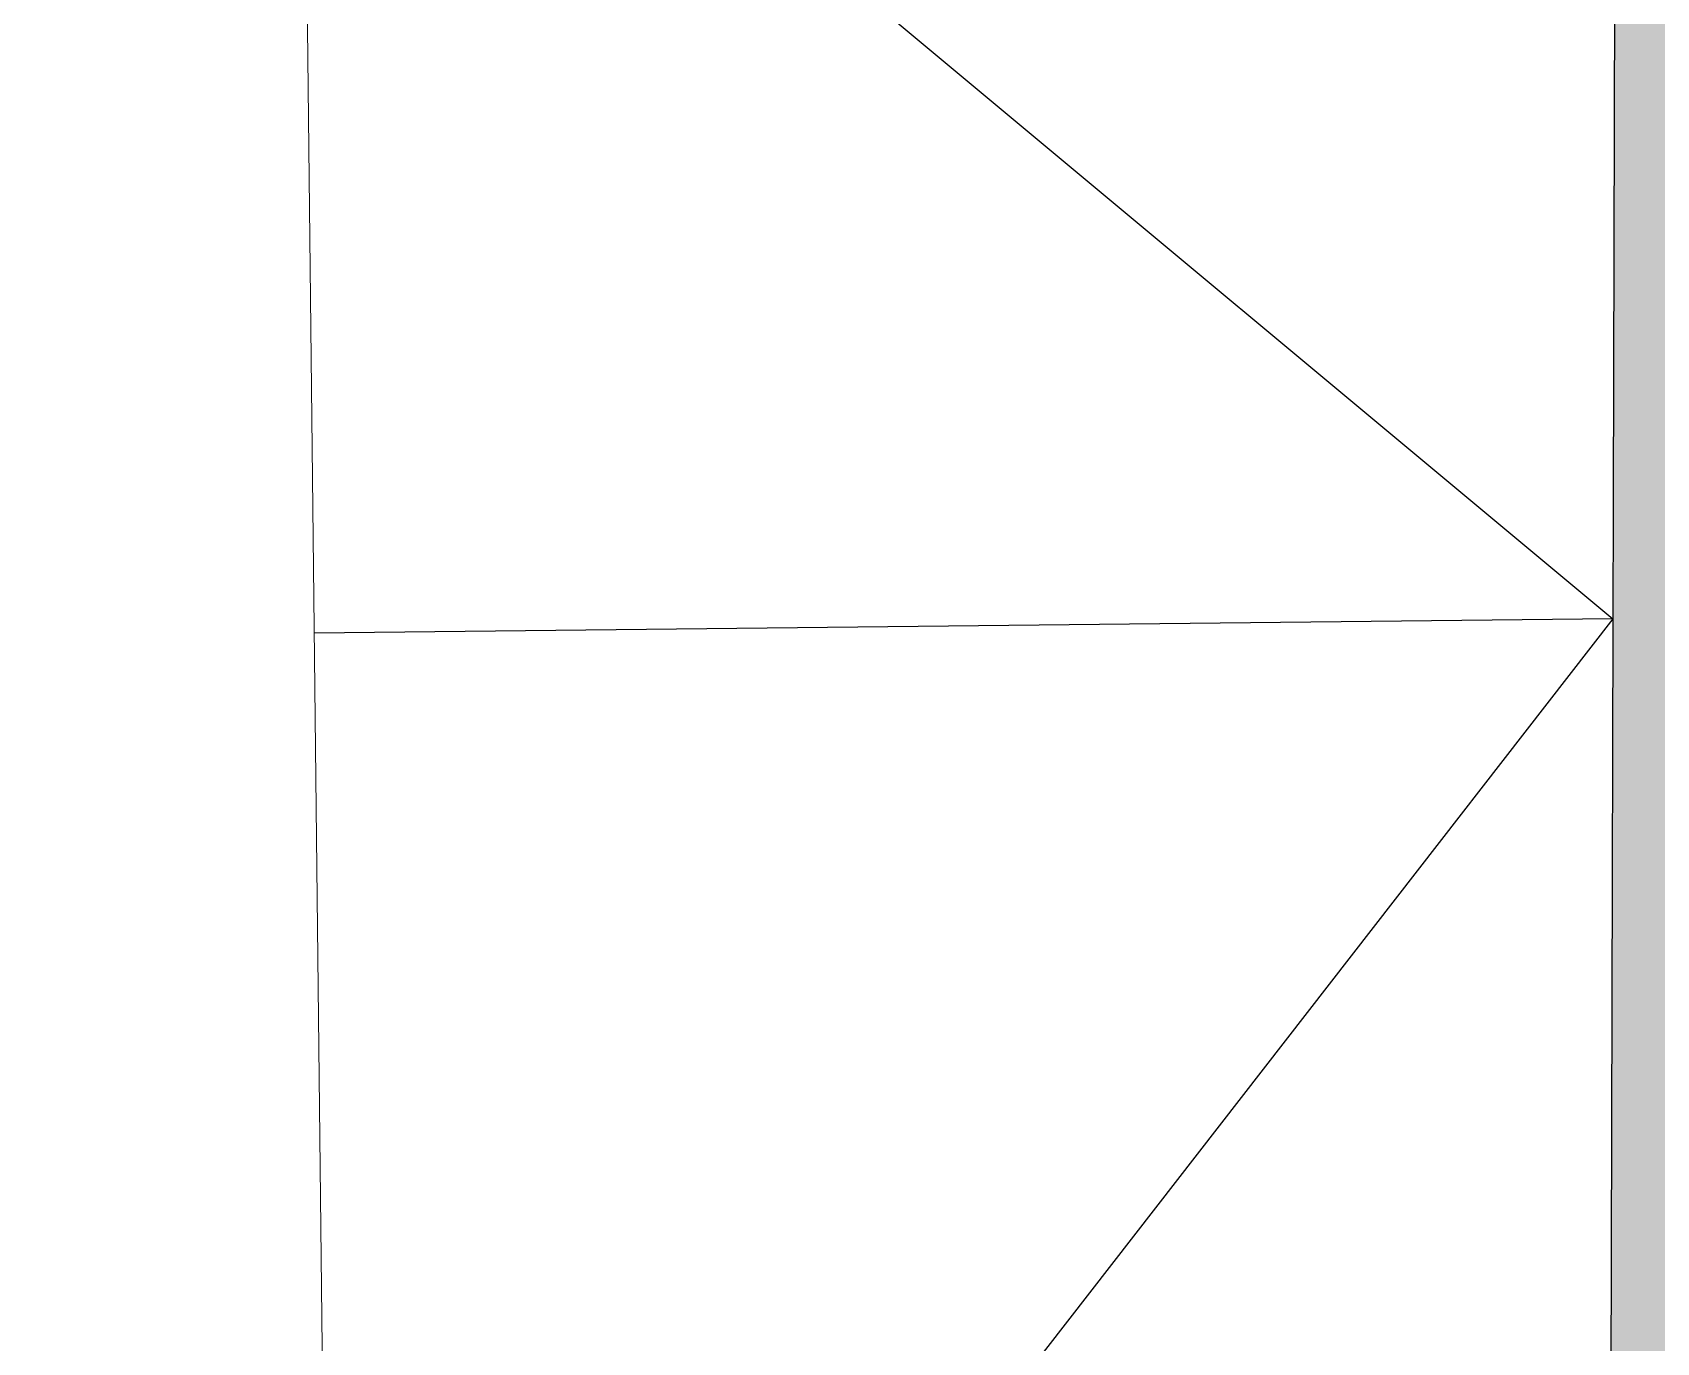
# Model space of a CAD drawing. Header units: millimetres. Extents: x 348 to 2201, y 118 to 1049.
# Drawn here: x 862.743 to 865.261, y 563.866 to 565.896 of the extents above; entities that cross this region are included whole.
import ezdxf

# ---------------------------------------------------------------- set-up
doc = ezdxf.new("R2010")
doc.units = ezdxf.units.MM
doc.layers.add('206_MURO_E_MURO_ARRIMO', color=7, linetype='Continuous', lineweight=18)
doc.layers.add('mur vue', color=7, linetype='Continuous', lineweight=13)

msp = doc.modelspace()

# ---------------------------------------------------------------- hatches: boundary and pattern name
at = {"layer": 'mur vue'}
h = msp.add_hatch(dxfattribs=at)
h.set_pattern_fill('AR-HBONE', color=256, scale=0.001, angle=63.0374)
h.set_pattern_definition([(90, (873.67925, 706.85885), (-0.1016, 0.1016), [0.3048, -0.1016]), (180, (873.67925, 706.96045), (-0.1016, 0.1016), [0.3048, -0.1016])])
h.paths.add_polyline_path([(862.8068, 545.3087), (862.6488, 545.3727), (861.6588, 545.8142), (860.4523, 546.204), (860.0496, 546.3165), (860.035, 543.6845), (860.0168, 540.3795), (862.7744, 539.4601)])
h.paths.add_polyline_path([(862.8355, 550.5133), (862.4206, 550.4983), (861.1998, 550.4038), (860.0724, 550.4383), (860.067, 549.4636), (860.0674, 549.4642), (860.0698, 549.4527), (860.0752, 549.4489), (860.0823, 549.4504), (860.0833, 549.4341), (860.0878, 549.4131), (860.1048, 549.3793), (860.0931, 549.3854), (860.0798, 549.3765), (860.0905, 549.3442), (860.0952, 549.3452), (860.097, 549.3301), (860.1056, 549.3137), (860.0962, 549.2898), (860.1024, 549.2911), (860.0839, 549.2177), (860.0795, 549.219), (860.0666, 549.19), (860.0654, 549.1858), (860.0496, 546.3165), (860.4523, 546.204), (861.6588, 545.8142), (862.6488, 545.3727), (862.8068, 545.3087)])
h.paths.add_polyline_path([(866.9342, 556.248), (867.4604, 558.0331), (864.8104, 558.8143), (864.4047, 557.4377), (860.7101, 552.8979), (860.5216, 552.5806), (860.0755, 551.0042), (860.0724, 550.4383), (861.1998, 550.4038), (862.4206, 550.4983), (862.8355, 550.5133), (862.8361, 550.6134), (863.0541, 551.3839)])
h.paths.add_polyline_path([(867.9469, 561.5111), (867.9605, 566.5659), (867.2284, 566.4181), (866.213, 566.3647), (865.1973, 566.3729), (865.1862, 562.258), (865.1846, 561.6448), (864.9682, 559.3495), (864.8104, 558.8143), (867.4604, 558.0331), (867.6937, 558.8245)])
h.paths.add_polyline_path([(867.9754, 572.1439), (868.3005, 576.8636), (868.0428, 576.7367), (866.9772, 576.5699), (865.9534, 576.4602), (865.2241, 576.4016), (865.1973, 566.3729), (866.213, 566.3647), (867.2284, 566.4181), (867.9605, 566.5659)])
h.paths.add_polyline_path([(868.4217, 578.6225), (865.2301, 578.6311), (865.2241, 576.4016), (865.9534, 576.4602), (866.9772, 576.5699), (868.0428, 576.7367), (868.3005, 576.8636)])

# ---------------------------------------------------------------- linework, layer by layer
for p, q in [((865.213, 572.2417), (865.1862, 562.258)), ((863.4216, 566.4638, 726), (865.1935, 564.9875)), ((865.1935, 564.9875), (863.1799, 564.9651)), ((865.1935, 564.9875), (863.2081, 562.4318))]:
    msp.add_line(p, q)
at = {"layer": '206_MURO_E_MURO_ARRIMO'}
for points in [[(864.4047, 557.4377), (864.9682, 559.3495), (865.1846, 561.6448), (865.2365, 581.0076), (869.4977, 603.9169), (869.4638, 615.9678), (870.7011, 706.9689)], [(858.4911, 522.5241), (858.2559, 550.9395), (858.8185, 553.0374), (859.2225, 553.7392), (862.0627, 557.1059), (862.6551, 558.0126), (863.0571, 559.449), (863.2189, 561.4633), (863.0025, 580.9153), (866.9461, 603.8758), (866.7486, 615.7542), (866.7295, 706.6887)]]:
    msp.add_lwpolyline(points, dxfattribs=at)

doc.saveas('drawing.dxf')
